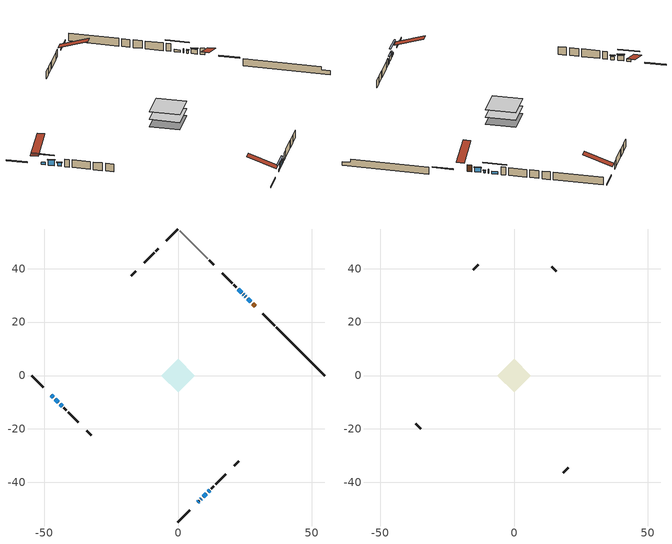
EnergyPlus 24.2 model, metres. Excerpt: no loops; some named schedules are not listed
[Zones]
conditioned space
 floor adiabatic (AdiabaticFloorConstruction): -6.3,0 0,6.3 6.3,0 0,-6.3 z0.95
 floor foundation (Slab1 construction): -6.3,0 0,6.3 6.3,0 0,-6.3 z-1.34
 wall outside (RimJoist1 construction): 0,-54.84 4.41,-50.43 / -54.84,0 -50.43,-4.41 / 0,54.84 -4.41,50.43 / 36.19,18.65 31.78,23.06 z0.95:1.25
 wall outside (AdiabaticWallConstruction 1): 28.85,25.99 27.94,26.9 z0.95:2.98
 wall outside (AdiabaticWallConstruction): 27.28,27.56 26.1,28.74 z0.95:2.4; 7.34,-47.5 7.86,-46.98 / 25.44,29.4 25.21,29.64 z0.95:1.66; -47.5,-7.34 -46.69,-8.15 / 23.79,31.05 22.55,32.29 z0.95:1.69; 24.55,30.29 24.44,30.4 z0.95:2.17; 8.52,-46.32 8.75,-46.09 / 9.41,-45.43 10.59,-44.25 z0.95:2.42; 11.25,-43.59 11.86,-42.98 z0.95:1.87; -46.04,-8.8 -44.81,-10.03 z0.95:2.63; -44.16,-10.68 -43.37,-11.47 z0.95:2.04
 wall outside (Wall1 construction): 12.52,-42.32 13.46,-41.38 / -42.71,-12.13 -41.77,-13.07 / -7.34,47.5 -8.28,46.56 / 21.89,32.95 20.95,33.89 z0.95:3.39
 wall outside (Wall2 construction): 14.11,-40.73 17.85,-36.99 / -41.11,-13.73 -37.38,-17.46 / -8.94,45.9 -12.67,42.17 / 20.29,34.55 16.56,38.28 z0.95:3.39
 wall outside (Wall4 construction): 21.02,-33.82 22.7,-32.15 / -34.21,-20.63 -32.53,-22.31 / -15.84,39 -17.52,37.32 / 13.39,41.45 11.71,43.13 z0.95:3.39
 wall foundation (FoundationWall1 construction): 36.84,18,-1.34 36.84,18,0.95 53.04,1.8,0.95 53.04,1.8,-0.09 54.84,0,-0.09 54.84,0,-1.34
 wall adiabatic (Wall5 construction): 11.06,43.79 0.66,54.18 z0.95:3.39
 window (WindowConstruction): 27.28,27.56 26.1,28.74 z0.95:2.4
 window (WindowConstruction 9): 7.34,-47.5 7.86,-46.98 z0.95:1.66
 window (WindowConstruction 10): -47.5,-7.34 -46.69,-8.15 z0.95:1.69
 window (WindowConstruction 1): 25.44,29.4 25.21,29.63 z0.95:1.66
 window (WindowConstruction 7): 24.55,30.29 24.44,30.4 z0.95:2.17
 window (WindowConstruction 2): 8.52,-46.32 8.75,-46.09 z0.95:2.42
 window (WindowConstruction 3): 9.41,-45.43 10.59,-44.25 z0.95:2.42
 window (WindowConstruction 4): 11.25,-43.59 11.86,-42.98 z0.95:1.86
 window (WindowConstruction 5): -46.04,-8.8 -44.82,-10.03 z0.95:2.63
 window (WindowConstruction 6): -44.16,-10.68 -43.37,-11.47 z0.95:2.04
 window (WindowConstruction 8): 23.79,31.05 22.55,32.29 z0.95:1.69
 door (Door): 28.85,25.99 27.94,26.9 z0.95:2.98
 ceiling adiabatic (AdiabaticFloorConstruction): 0,-6.3 6.3,0 0,6.3 -6.3,0 z0.95
attic - vented
 floor to conditioned space (Floor1 construction Reversed): -6.3,0 0,6.3 6.3,0 0,-6.3 z3.39
 wall outside (Wall3 construction): 18.5,-36.34 20.36,-34.48 / -36.72,-18.12 -34.87,-19.97 / -13.33,41.52 -15.18,39.66 / 15.9,38.94 14.05,40.79 z0.95:3.39
 roof outside (Roof1 construction): 6.68,-48.16,3.39 0.55,-42.02,6.28 -1.07,-43.64,6.28 5.07,-49.78,3.39; -48.16,-6.68,3.39 -42.02,-0.55,6.28 -43.64,1.07,6.28 -49.78,-5.07,3.39; -6.68,48.16,3.39 -0.55,42.02,6.28 1.07,43.64,6.28 -5.07,49.78,3.39; 29.51,25.34,3.39 23.37,19.2,6.28 24.99,17.59,6.28 31.12,23.72,3.39
shading: 25.96,28.89 27.43,27.42 27.72,27.71 26.25,29.18 z2.6; 9.73,-45.11 5.47,-49.37 5.76,-49.66 10.02,-45.4 z4.3; -44.83,-10.01 -49.37,-5.47 -49.66,-5.76 -45.12,-10.3 z4.33; 25.07,29.78 25.58,29.26 25.87,29.55 25.36,30.07 z1.86; 8.89,-45.95 8.38,-46.47 8.67,-46.76 9.18,-46.24 z2.62; 10.74,-44.11 9.27,-45.58 9.56,-45.87 11.03,-44.4 z2.62; 12,-42.84 11.11,-43.73 11.4,-44.02 12.29,-43.13 z2.07; -44.67,-10.17 -46.18,-8.66 -46.47,-8.95 -44.96,-10.46 z2.83; -43.23,-11.62 -44.3,-10.54 -44.59,-10.83 -43.52,-11.91 z2.24; 20.68,34.16 25.65,29.19 25.94,29.48 20.97,34.45 z4.33
[Building]
Building 1: Terrain=Suburbs
[Site:Location]
Quebec Intl AP_QC: Latitude {deg}=46.8; Longitude {deg}=-71.38; Time Zone {hr}=-5; Elevation {m}=74; Keep Site Location Information=Yes
[Site:GroundTemperature:Shallow]
0.0108218, -2.24938, -2.43038, -1.3578, 2.94801, 7.23376, 10.9493, 13.303, 13.5029, 11.5886, 7.96783, 3.81355
[Site:WaterMainsTemperature]
Calculation Method=Schedule; Temperature Schedule=mains temperature schedule
[Material] Roughness=Rough; Thermal Absorptance=0.9
Name | Thickness {m} | Conductivity {W/m-K} | Density {kg/m3} | Specific Heat {J/kg-K} | Solar Absorptance | Visible Absorptance
asphalt or fiberglass shingles | 0.00635 | 0.162714 | 1121.4 | 1465.45 | 0.4 | 0.4
ceiling loosefill ins | 0.169333 | 0.0480833 | 16.02 | 1046.75 | 0.7 | 0.7
ceiling stud and cavity | 0.1397 | 0.0931187 | 65.682 | 1177.47 | 0.7 | 0.7
concrete 4.0 in. | 0.1016 | 1.803125 | 2242.8 | 837.4 | 0.7 | 0.7
concrete 8.0 in. | 0.2032 | 1.803125 | 2242.8 | 837.4 | 0.7 | 0.7
door material | 0.04445 | 0.0451087 | 512.64 | 1214.23 | 0.7 | 0.7
floor covering | 0.0127 | 0.0433444 | 54.468 | 1339.84 | 0.6 | 0.6
floor rigid ins; wall rigid ins 2 | 0.512978 | 0.029427 | 32.04 | 1214.23 | 0.7 | 0.7
floor stud and cavity | 0.1397 | 1.75129 | 37.0049 | 1207.88 | 0.7 | 0.7
furniture material conditioned space 1 | 0.1524 | 0.115458 | 640.8 | 1214.23 | 0.6 | 0.6
gypsum board | 0.0127 | 0.160291 | 801 | 837.4 | 0.6 | 0.6
osb sheathing 0.5 in. | 0.0127 | 0.115458 | 512.64 | 1214.23 | 0.7 | 0.7
osb sheathing 0.75 in. | 0.01905 | 0.115458 | 512.64 | 1214.23 | 0.7 | 0.7
osb sheathing 2.0 in. | 0.0508 | 0.115458 | 512.64 | 1214.23 | 0.7 | 0.7
rim joist rigid ins; wall rigid ins | 0.051816 | 0.029427 | 32.04 | 1214.23 | 0.7 | 0.7
rim joist stud and cavity | 0.0508 | 0.0408305 | 125.044 | 1163.47 | 0.6 | 0.6
wall rigid ins 1 | 0.051816 | 0.029427 | 32.04 | 1214.23 | 0.4 | 0.4
wall stud and cavity | 0.1397 | 0.170622 | 139.0536 | 1170.24 | 0.7 | 0.7
wall stud and cavity 1 | 0.1397 | 0.232668 | 139.0536 | 1170.24 | 0.7 | 0.7
wall stud and cavity 2 | 0.0889 | 6.1454 | 50.32683 | 1063.81 | 0.6 | 0.6
wall stud and cavity 3 | 0.1397 | 0.21934 | 139.0536 | 1170.24 | 0.7 | 0.7
wall stud and cavity 4 | 0.1397 | 0.183001 | 139.0536 | 1170.24 | 0.7 | 0.7
wall stud and cavity 5 | 0.0889 | 0.380278 | 52.3479 | 1209.89 | 0.7 | 0.7
wall stud and cavity 6 | 0.0889 | 0.391764 | 83.0341 | 1211.67 | 0.7 | 0.7
wood siding | 0.0254 | 0.102417 | 544.68 | 1172.36 | 0.4 | 0.4
wood siding 1 | 0.00254 | 0.102417 | 544.68 | 1172.36 | 0.4 | 0.4
wood siding 2; wood siding 3; wood siding 4 | 0.0254 | 0.102417 | 544.68 | 1172.36 | 0.7 | 0.7
[WindowMaterial:SimpleGlazingSystem]
Name | U-Factor {W/m2-K} | Solar Heat Gain Coefficient
WindowMaterial | 2.91168 | 0.63
WindowMaterial 1 | 4.00299 | 0.37
WindowMaterial 10 | 2.381921 | 0.34
WindowMaterial 2 | 3.074637 | 0.41
WindowMaterial 3 | 2.91111 | 0.64
WindowMaterial 4 | 2.969594 | 0.55
WindowMaterial 5 | 2.24792 | 0.38
WindowMaterial 6 | 2.94518 | 0.59
WindowMaterial 7 | 7.58694 | 0.53
WindowMaterial 8 | 2.983789 | 0.55
WindowMaterial 9 | 2.54034 | 0.3
[Construction]
AdiabaticFloorConstruction: floor stud and cavity, floor rigid ins, osb sheathing 0.75 in., floor covering
AdiabaticWallConstruction: wood siding 3, wall rigid ins 2, wall stud and cavity 5, gypsum board
AdiabaticWallConstruction 1: wood siding 4, wall rigid ins 2, wall stud and cavity 5, gypsum board
Door: door material
Floor1 construction Reversed: gypsum board, ceiling stud and cavity, ceiling loosefill ins
FoundationWall1 construction: concrete 8.0 in.
furniture construction conditioned space 1: furniture material conditioned space 1
PartitionWallConstruction: gypsum board, wall stud and cavity 6, gypsum board
RimJoist1 construction: wood siding 2, rim joist rigid ins, osb sheathing 2.0 in., rim joist stud and cavity
Roof1 construction: asphalt or fiberglass shingles
Slab1 construction: concrete 4.0 in.
Wall1 construction: wood siding, wall rigid ins, osb sheathing 0.5 in., wall stud and cavity, gypsum board
Wall2 construction: wood siding, wall rigid ins, osb sheathing 0.5 in., wall stud and cavity 1, gypsum board
Wall3 construction: wood siding 1, wall stud and cavity 2
Wall4 construction: wood siding, wall rigid ins, osb sheathing 0.5 in., wall stud and cavity 3, gypsum board
Wall5 construction: wall rigid ins 1, osb sheathing 0.5 in., wall stud and cavity 4, gypsum board
WindowConstruction: WindowMaterial
WindowConstruction 1: WindowMaterial 1
WindowConstruction 10: WindowMaterial 10
WindowConstruction 2: WindowMaterial 2
WindowConstruction 3: WindowMaterial 3
WindowConstruction 4: WindowMaterial 4
WindowConstruction 5: WindowMaterial 5
WindowConstruction 6: WindowMaterial 6
WindowConstruction 7: WindowMaterial 7
WindowConstruction 8: WindowMaterial 8
WindowConstruction 9: WindowMaterial 9
[Zone] Multiplier=1; Part of Total Floor Area=Yes
Name | Volume {m3}
attic - vented | 37.2326
conditioned space | 398.9
[Space]
Name | Zone | Volume {m3}
attic - vented 1 | attic - vented | 37.2326
conditioned space 1 | conditioned space | 398.9
[ZoneInfiltration:EffectiveLeakageArea]
infil attic - vented 1: Zone or Space=attic - vented 1; Schedule=Always On Discrete; Effective Air Leakage Area {cm2}=2928.74; Stack Coefficient=0.000370635; Wind Coefficient=1.30075e-05
[ZoneMixing]
whole house fan mix: Zone or Space=attic - vented; Schedule=Always On Continuous; Design Flow Rate Calculation Method=Flow/Zone; Design Flow Rate {m3/s}=0; Source Zone or Space=conditioned space
[SurfaceProperty:ExposedFoundationPerimeter]
Slab1: Exposed Perimeter Calculation Method=TotalExposedPerimeter; Total Exposed Perimeter {m}=25.451
[InternalMass] Zone or ZoneList=conditioned space; Space or SpaceList=conditioned space 1
Name | Construction | Surface Area {m2}
furniture mass conditioned space 1 | furniture construction conditioned space 1 | 63.4481
partition wall mass | PartitionWallConstruction | 158.62
[Lights]
interior lighting: Zone or ZoneList or Space or SpaceList=conditioned space 1; Schedule=interior lighting schedule; Design Level Calculation Method=LightingLevel; Lighting Level {W}=343.2; Return Air Fraction=0; Fraction Radiant=0.6; Fraction Visible=0.2; Fraction Replaceable=1
[People]
occupants: Zone or ZoneList or Space or SpaceList=conditioned space 1; Number of People Schedule=occupants schedule; Number of People Calculation Method=People; Number of People=3; Fraction Radiant=0.314171; Sensible Heat Fraction=0.56303; Activity Level Schedule=occupants activity schedule; Carbon Dioxide Generation Rate {m3/s-W}=0; Enable ASHRAE 55 Comfort Warnings=No; Mean Radiant Temperature Calculation Type=EnclosureAveraged
[ElectricEquipment] Zone or ZoneList or Space or SpaceList=conditioned space 1; Design Level Calculation Method=EquipmentLevel
Name | Schedule | Design Level {W} | Fraction Latent | Fraction Radiant | Fraction Lost
clothes dryer | clothes dryer schedule | 140.772 | 0.015 | 0.081 | 0.85
clothes washer | clothes washer schedule | 32.1985 | 0.03 | 0.162 | 0.7
cooking range | cooking range schedule | 208.969 | 0.08 | 0.432 | 0.2
dishwasher | dishwasher schedule | 66.8632 | 0.3 | 0.18 | 0.4
fridge | fridge schedule | 72.9452 | 0 | 0.6 | 0
mech vent bath fan 0 | mech vent bath fan 0 schedule | 50.2 | 0 | 0 | 1
mech vent house fan | mech vent house fan schedule | 0 | 0 | 0 | 1
mech vent house fan cfis | mech vent house fan cfis schedule | 0 | 0 | 0 | 0
mech vent range fan 0 | mech vent range fan 0 schedule | 57 | 0 | 0 | 1
misc plug loads | misc plug loads schedule | 494.7 | 0.045 | 0.513 | 0.1
whole house fan | Always On Discrete | 0 | 0 | 0 | 1
[OtherEquipment] Zone or ZoneList or Space or SpaceList=conditioned space 1; Design Level Calculation Method=EquipmentLevel
Name | Fuel Type | Schedule | Design Level {W} | Fraction Latent | Fraction Radiant | Fraction Lost
clothes dryer 1 | Electricity | clothes dryer schedule | 0 | 0.015 | 0.081 | 0.85
cooking range 1 | Electricity | cooking range schedule | 0 | 0.08 | 0.432 | 0.2
general water use latent | None | general water use schedule | 59.3978 | 1 | 0 | 0
general water use sensible | None | general water use schedule | -58.539 | 0 | 0.6 | 0
mech vent house fan latent load | None | Always On Discrete | 0 | 1 | 0 | 0
mech vent house fan sensible load | None | Always On Discrete | 0 | 0 | 0 | 0
water heater energy adjustment1 | Electricity | Always On Discrete | 0.01 | 0 | 0 | 1
[ZoneInfiltration:DesignFlowRate] Zone or ZoneList or Space or SpaceList=conditioned space 1; Schedule=Always On Discrete; Design Flow Rate Calculation Method=Flow/Zone; Design Flow Rate {m3/s}=0
infil flow; natural vent flow; whole house fan flow
[ZoneControl:Thermostat]
conditioned space Thermostat: Zone or ZoneList=conditioned space; Control Type Schedule=conditioned space Thermostat Schedule; Control 1=conditioned space temperature setpoint; Temperature Difference Between Cutout And Setpoint {deltaC}=0
[ThermostatSetpoint:DualSetpoint]
conditioned space temperature setpoint: Heating Setpoint Temperature Schedule=heating setpoint; Cooling Setpoint Temperature Schedule=cooling setpoint
[Zone equipment]
conditioned space: electric baseboard
[Foundation:Kiva]
Foundation Kiva 1: Initial Indoor Air Temperature {C}=18; Wall Height Above Grade {m}=0.950001; Wall Depth Below Slab {m}=0.2032
[Foundation:Kiva:Settings]
Soil Conductivity {W/m-K}=0.849921; Soil Density {kg/m3}=1842.3; Soil Specific Heat {J/kg-K}=418.7; Ground Solar Absorptivity=0.9; Ground Thermal Absorptivity=0.9; Ground Surface Roughness {m}=0.03; Far-Field Width {m}=40; Deep-Ground Boundary Condition=ZeroFlux; Deep-Ground Depth {m}=40; Minimum Cell Dimension {m}=0.2; Maximum Cell Growth Coefficient=3; Simulation Timestep=Timestep
[Exterior:Lights]
exterior lighting: Schedule=exterior lighting schedule; Design Level {W}=75.6
[EnergyManagementSystem:Sensor] Output:Variable or Output:Meter Index Key=conditioned space
Name | Output:Variable or Output:Meter
conditioned_space_clg_unmet_s | Zone Cooling Setpoint Not Met Time
conditioned_space_htg_unmet_s | Zone Heating Setpoint Not Met Time
fridge_tin_s; tin_s; tin_s_1 | Zone Mean Air Temperature
tout_s | Zone Outdoor Air Drybulb Temperature
win_s | Zone Air Humidity Ratio
[Schedule:Constant]
Name | Hourly Value
Always On Continuous; mech vent house fan schedule; mech vent house fan cfis schedule; Always On Discrete | 1
occupants activity schedule | 117.228
fridge schedule | 0
[Schedule:Week:Daily]
interior lighting schedule Week Rule - Jan1-Jan27: interior lighting schedule day, interior lighting schedule day, interior lighting schedule day, interior lighting schedule day, interior lighting schedule day, interior lighting schedule day, interior lighting schedule day, interior lighting schedule default day, interior lighting schedule default day, interior lighting schedule default day, interior lighting schedule default day, interior lighting schedule default day
interior lighting schedule Week Rule - Jan28-Feb3: interior lighting schedule day, interior lighting schedule day, interior lighting schedule day, interior lighting schedule day, interior lighting schedule day 1, interior lighting schedule day 1, interior lighting schedule day 1, interior lighting schedule default day, interior lighting schedule default day, interior lighting schedule default day, interior lighting schedule default day, interior lighting schedule default day
interior lighting schedule Week Rule - Feb4-Feb24: interior lighting schedule day 1, interior lighting schedule day 1, interior lighting schedule day 1, interior lighting schedule day 1, interior lighting schedule day 1, interior lighting schedule day 1, interior lighting schedule day 1, interior lighting schedule default day, interior lighting schedule default day, interior lighting schedule default day, interior lighting schedule default day, interior lighting schedule default day
interior lighting schedule Week Rule - Feb25-Mar3: interior lighting schedule day 1, interior lighting schedule day 1, interior lighting schedule day 1, interior lighting schedule day 1, interior lighting schedule day 2, interior lighting schedule day 2, interior lighting schedule day 2, interior lighting schedule default day, interior lighting schedule default day, interior lighting schedule default day, interior lighting schedule default day, interior lighting schedule default day
interior lighting schedule Week Rule - Mar4-Mar31: interior lighting schedule day 2, interior lighting schedule day 2, interior lighting schedule day 2, interior lighting schedule day 2, interior lighting schedule day 2, interior lighting schedule day 2, interior lighting schedule day 2, interior lighting schedule default day, interior lighting schedule default day, interior lighting schedule default day, interior lighting schedule default day, interior lighting schedule default day
interior lighting schedule Week Rule - Apr1-Apr28: interior lighting schedule day 3, interior lighting schedule day 3, interior lighting schedule day 3, interior lighting schedule day 3, interior lighting schedule day 3, interior lighting schedule day 3, interior lighting schedule day 3, interior lighting schedule default day, interior lighting schedule default day, interior lighting schedule default day, interior lighting schedule default day, interior lighting schedule default day
interior lighting schedule Week Rule - Apr29-May5: interior lighting schedule day 3, interior lighting schedule day 3, interior lighting schedule day 4, interior lighting schedule day 4, interior lighting schedule day 4, interior lighting schedule day 4, interior lighting schedule day 4, interior lighting schedule default day, interior lighting schedule default day, interior lighting schedule default day, interior lighting schedule default day, interior lighting schedule default day
interior lighting schedule Week Rule - May6-May26: interior lighting schedule day 4, interior lighting schedule day 4, interior lighting schedule day 4, interior lighting schedule day 4, interior lighting schedule day 4, interior lighting schedule day 4, interior lighting schedule day 4, interior lighting schedule default day, interior lighting schedule default day, interior lighting schedule default day, interior lighting schedule default day, interior lighting schedule default day
interior lighting schedule Week Rule - May27-Jun2: interior lighting schedule day 4, interior lighting schedule day 4, interior lighting schedule day 4, interior lighting schedule day 4, interior lighting schedule day 4, interior lighting schedule day 5, interior lighting schedule day 5, interior lighting schedule default day, interior lighting schedule default day, interior lighting schedule default day, interior lighting schedule default day, interior lighting schedule default day
interior lighting schedule Week Rule - Jun3-Jun30: interior lighting schedule day 5, interior lighting schedule day 5, interior lighting schedule day 5, interior lighting schedule day 5, interior lighting schedule day 5, interior lighting schedule day 5, interior lighting schedule day 5, interior lighting schedule default day, interior lighting schedule default day, interior lighting schedule default day, interior lighting schedule default day, interior lighting schedule default day
interior lighting schedule Week Rule - Jul1-Jul28: interior lighting schedule day 6, interior lighting schedule day 6, interior lighting schedule day 6, interior lighting schedule day 6, interior lighting schedule day 6, interior lighting schedule day 6, interior lighting schedule day 6, interior lighting schedule default day, interior lighting schedule default day, interior lighting schedule default day, interior lighting schedule default day, interior lighting schedule default day
interior lighting schedule Week Rule - Jul29-Aug4: interior lighting schedule day 6, interior lighting schedule day 6, interior lighting schedule day 6, interior lighting schedule day 7, interior lighting schedule day 7, interior lighting schedule day 7, interior lighting schedule day 7, interior lighting schedule default day, interior lighting schedule default day, interior lighting schedule default day, interior lighting schedule default day, interior lighting schedule default day
interior lighting schedule Week Rule - Aug5-Aug25: interior lighting schedule day 7, interior lighting schedule day 7, interior lighting schedule day 7, interior lighting schedule day 7, interior lighting schedule day 7, interior lighting schedule day 7, interior lighting schedule day 7, interior lighting schedule default day, interior lighting schedule default day, interior lighting schedule default day, interior lighting schedule default day, interior lighting schedule default day
interior lighting schedule Week Rule - Aug26-Sep1: interior lighting schedule day 7, interior lighting schedule day 7, interior lighting schedule day 7, interior lighting schedule day 7, interior lighting schedule day 7, interior lighting schedule day 7, interior lighting schedule day 8, interior lighting schedule default day, interior lighting schedule default day, interior lighting schedule default day, interior lighting schedule default day, interior lighting schedule default day
interior lighting schedule Week Rule - Sep2-Sep29: interior lighting schedule day 8, interior lighting schedule day 8, interior lighting schedule day 8, interior lighting schedule day 8, interior lighting schedule day 8, interior lighting schedule day 8, interior lighting schedule day 8, interior lighting schedule default day, interior lighting schedule default day, interior lighting schedule default day, interior lighting schedule default day, interior lighting schedule default day
interior lighting schedule Week Rule - Sep30-Oct6: interior lighting schedule day 8, interior lighting schedule day 9, interior lighting schedule day 9, interior lighting schedule day 9, interior lighting schedule day 9, interior lighting schedule day 9, interior lighting schedule day 9, interior lighting schedule default day, interior lighting schedule default day, interior lighting schedule default day, interior lighting schedule default day, interior lighting schedule default day
interior lighting schedule Week Rule - Oct7-Oct27: interior lighting schedule day 9, interior lighting schedule day 9, interior lighting schedule day 9, interior lighting schedule day 9, interior lighting schedule day 9, interior lighting schedule day 9, interior lighting schedule day 9, interior lighting schedule default day, interior lighting schedule default day, interior lighting schedule default day, interior lighting schedule default day, interior lighting schedule default day
interior lighting schedule Week Rule - Oct28-Nov3: interior lighting schedule day 9, interior lighting schedule day 9, interior lighting schedule day 9, interior lighting schedule day 9, interior lighting schedule day 10, interior lighting schedule day 10, interior lighting schedule day 10, interior lighting schedule default day, interior lighting schedule default day, interior lighting schedule default day, interior lighting schedule default day, interior lighting schedule default day
interior lighting schedule Week Rule - Nov4-Nov24: interior lighting schedule day 10, interior lighting schedule day 10, interior lighting schedule day 10, interior lighting schedule day 10, interior lighting schedule day 10, interior lighting schedule day 10, interior lighting schedule day 10, interior lighting schedule default day, interior lighting schedule default day, interior lighting schedule default day, interior lighting schedule default day, interior lighting schedule default day
interior lighting schedule Week Rule - Nov25-Dec1: interior lighting schedule day 10, interior lighting schedule day 10, interior lighting schedule day 10, interior lighting schedule day 10, interior lighting schedule day 10, interior lighting schedule day 10, interior lighting schedule day 11, interior lighting schedule default day, interior lighting schedule default day, interior lighting schedule default day, interior lighting schedule default day, interior lighting schedule default day
interior lighting schedule Week Rule - Dec2-Dec31: interior lighting schedule day 11, interior lighting schedule day 11, interior lighting schedule day 11, interior lighting schedule day 11, interior lighting schedule day 11, interior lighting schedule day 11, interior lighting schedule day 11, interior lighting schedule default day, interior lighting schedule default day, interior lighting schedule default day, interior lighting schedule default day, interior lighting schedule default day
occupants schedule Week Rule - Jan1-Dec31: occupants schedule day, occupants schedule day, occupants schedule day, occupants schedule day, occupants schedule day, occupants schedule day, occupants schedule day, occupants schedule default day, occupants schedule default day, occupants schedule default day, occupants schedule default day, occupants schedule default day
clothes dryer schedule Week Rule - Jan1-Dec31: clothes dryer schedule day, clothes dryer schedule day, clothes dryer schedule day, clothes dryer schedule day, clothes dryer schedule day, clothes dryer schedule day, clothes dryer schedule day, clothes dryer schedule default day, clothes dryer schedule default day, clothes dryer schedule default day, clothes dryer schedule default day, clothes dryer schedule default day
clothes washer schedule Week Rule - Jan1-Dec31: clothes washer schedule day, clothes washer schedule day, clothes washer schedule day, clothes washer schedule day, clothes washer schedule day, clothes washer schedule day, clothes washer schedule day, clothes washer schedule default day, clothes washer schedule default day, clothes washer schedule default day, clothes washer schedule default day, clothes washer schedule default day
cooking range schedule Week Rule - Jan1-Dec31: cooking range schedule day, cooking range schedule day, cooking range schedule day, cooking range schedule day, cooking range schedule day, cooking range schedule day, cooking range schedule day, cooking range schedule default day, cooking range schedule default day, cooking range schedule default day, cooking range schedule default day, cooking range schedule default day
dishwasher schedule Week Rule - Jan1-Dec31: dishwasher schedule day, dishwasher schedule day, dishwasher schedule day, dishwasher schedule day, dishwasher schedule day, dishwasher schedule day, dishwasher schedule day, dishwasher schedule default day, dishwasher schedule default day, dishwasher schedule default day, dishwasher schedule default day, dishwasher schedule default day
mech vent bath fan 0 schedule Week Rule - Jan1-Dec31: mech vent bath fan 0 schedule day, mech vent bath fan 0 schedule day, mech vent bath fan 0 schedule day, mech vent bath fan 0 schedule day, mech vent bath fan 0 schedule day, mech vent bath fan 0 schedule day, mech vent bath fan 0 schedule day, mech vent bath fan 0 schedule default day, mech vent bath fan 0 schedule default day, mech vent bath fan 0 schedule default day, mech vent bath fan 0 schedule default day, mech vent bath fan 0 schedule default day
mech vent range fan 0 schedule Week Rule - Jan1-Dec31: mech vent range fan 0 schedule day, mech vent range fan 0 schedule day, mech vent range fan 0 schedule day, mech vent range fan 0 schedule day, mech vent range fan 0 schedule day, mech vent range fan 0 schedule day, mech vent range fan 0 schedule day, mech vent range fan 0 schedule default day, mech vent range fan 0 schedule default day, mech vent range fan 0 schedule default day, mech vent range fan 0 schedule default day, mech vent range fan 0 schedule default day
misc plug loads schedule Week Rule - Jan1-Dec31: misc plug loads schedule day, misc plug loads schedule day, misc plug loads schedule day, misc plug loads schedule day, misc plug loads schedule day, misc plug loads schedule day, misc plug loads schedule day, misc plug loads schedule default day, misc plug loads schedule default day, misc plug loads schedule default day, misc plug loads schedule default day, misc plug loads schedule default day
general water use schedule Week Rule - Jan1-Dec31: general water use schedule day, general water use schedule day, general water use schedule day, general water use schedule day, general water use schedule day, general water use schedule day, general water use schedule day, general water use schedule default day, general water use schedule default day, general water use schedule default day, general water use schedule default day, general water use schedule default day
exterior lighting schedule Week Rule - Jan1-Jan27: exterior lighting schedule day, exterior lighting schedule day, exterior lighting schedule day, exterior lighting schedule day, exterior lighting schedule day, exterior lighting schedule day, exterior lighting schedule day, exterior lighting schedule default day, exterior lighting schedule default day, exterior lighting schedule default day, exterior lighting schedule default day, exterior lighting schedule default day
exterior lighting schedule Week Rule - Jan28-Feb3: exterior lighting schedule day, exterior lighting schedule day, exterior lighting schedule day, exterior lighting schedule day, exterior lighting schedule day 1, exterior lighting schedule day 1, exterior lighting schedule day 1, exterior lighting schedule default day, exterior lighting schedule default day, exterior lighting schedule default day, exterior lighting schedule default day, exterior lighting schedule default day
exterior lighting schedule Week Rule - Feb4-Feb24: exterior lighting schedule day 1, exterior lighting schedule day 1, exterior lighting schedule day 1, exterior lighting schedule day 1, exterior lighting schedule day 1, exterior lighting schedule day 1, exterior lighting schedule day 1, exterior lighting schedule default day, exterior lighting schedule default day, exterior lighting schedule default day, exterior lighting schedule default day, exterior lighting schedule default day
exterior lighting schedule Week Rule - Feb25-Mar3: exterior lighting schedule day 1, exterior lighting schedule day 1, exterior lighting schedule day 1, exterior lighting schedule day 1, exterior lighting schedule day 2, exterior lighting schedule day 2, exterior lighting schedule day 2, exterior lighting schedule default day, exterior lighting schedule default day, exterior lighting schedule default day, exterior lighting schedule default day, exterior lighting schedule default day
exterior lighting schedule Week Rule - Mar4-Mar31: exterior lighting schedule day 2, exterior lighting schedule day 2, exterior lighting schedule day 2, exterior lighting schedule day 2, exterior lighting schedule day 2, exterior lighting schedule day 2, exterior lighting schedule day 2, exterior lighting schedule default day, exterior lighting schedule default day, exterior lighting schedule default day, exterior lighting schedule default day, exterior lighting schedule default day
exterior lighting schedule Week Rule - Apr1-Apr28: exterior lighting schedule day 3, exterior lighting schedule day 3, exterior lighting schedule day 3, exterior lighting schedule day 3, exterior lighting schedule day 3, exterior lighting schedule day 3, exterior lighting schedule day 3, exterior lighting schedule default day, exterior lighting schedule default day, exterior lighting schedule default day, exterior lighting schedule default day, exterior lighting schedule default day
exterior lighting schedule Week Rule - Apr29-May5: exterior lighting schedule day 3, exterior lighting schedule day 3, exterior lighting schedule day 4, exterior lighting schedule day 4, exterior lighting schedule day 4, exterior lighting schedule day 4, exterior lighting schedule day 4, exterior lighting schedule default day, exterior lighting schedule default day, exterior lighting schedule default day, exterior lighting schedule default day, exterior lighting schedule default day
exterior lighting schedule Week Rule - May6-May26: exterior lighting schedule day 4, exterior lighting schedule day 4, exterior lighting schedule day 4, exterior lighting schedule day 4, exterior lighting schedule day 4, exterior lighting schedule day 4, exterior lighting schedule day 4, exterior lighting schedule default day, exterior lighting schedule default day, exterior lighting schedule default day, exterior lighting schedule default day, exterior lighting schedule default day
exterior lighting schedule Week Rule - May27-Jun2: exterior lighting schedule day 4, exterior lighting schedule day 4, exterior lighting schedule day 4, exterior lighting schedule day 4, exterior lighting schedule day 4, exterior lighting schedule day 5, exterior lighting schedule day 5, exterior lighting schedule default day, exterior lighting schedule default day, exterior lighting schedule default day, exterior lighting schedule default day, exterior lighting schedule default day
exterior lighting schedule Week Rule - Jun3-Jun30: exterior lighting schedule day 5, exterior lighting schedule day 5, exterior lighting schedule day 5, exterior lighting schedule day 5, exterior lighting schedule day 5, exterior lighting schedule day 5, exterior lighting schedule day 5, exterior lighting schedule default day, exterior lighting schedule default day, exterior lighting schedule default day, exterior lighting schedule default day, exterior lighting schedule default day
exterior lighting schedule Week Rule - Jul1-Jul28: exterior lighting schedule day 6, exterior lighting schedule day 6, exterior lighting schedule day 6, exterior lighting schedule day 6, exterior lighting schedule day 6, exterior lighting schedule day 6, exterior lighting schedule day 6, exterior lighting schedule default day, exterior lighting schedule default day, exterior lighting schedule default day, exterior lighting schedule default day, exterior lighting schedule default day
exterior lighting schedule Week Rule - Jul29-Aug4: exterior lighting schedule day 6, exterior lighting schedule day 6, exterior lighting schedule day 6, exterior lighting schedule day 7, exterior lighting schedule day 7, exterior lighting schedule day 7, exterior lighting schedule day 7, exterior lighting schedule default day, exterior lighting schedule default day, exterior lighting schedule default day, exterior lighting schedule default day, exterior lighting schedule default day
exterior lighting schedule Week Rule - Aug5-Aug25: exterior lighting schedule day 7, exterior lighting schedule day 7, exterior lighting schedule day 7, exterior lighting schedule day 7, exterior lighting schedule day 7, exterior lighting schedule day 7, exterior lighting schedule day 7, exterior lighting schedule default day, exterior lighting schedule default day, exterior lighting schedule default day, exterior lighting schedule default day, exterior lighting schedule default day
exterior lighting schedule Week Rule - Aug26-Sep1: exterior lighting schedule day 7, exterior lighting schedule day 7, exterior lighting schedule day 7, exterior lighting schedule day 7, exterior lighting schedule day 7, exterior lighting schedule day 7, exterior lighting schedule day 8, exterior lighting schedule default day, exterior lighting schedule default day, exterior lighting schedule default day, exterior lighting schedule default day, exterior lighting schedule default day
exterior lighting schedule Week Rule - Sep2-Sep29: exterior lighting schedule day 8, exterior lighting schedule day 8, exterior lighting schedule day 8, exterior lighting schedule day 8, exterior lighting schedule day 8, exterior lighting schedule day 8, exterior lighting schedule day 8, exterior lighting schedule default day, exterior lighting schedule default day, exterior lighting schedule default day, exterior lighting schedule default day, exterior lighting schedule default day
exterior lighting schedule Week Rule - Sep30-Oct6: exterior lighting schedule day 8, exterior lighting schedule day 9, exterior lighting schedule day 9, exterior lighting schedule day 9, exterior lighting schedule day 9, exterior lighting schedule day 9, exterior lighting schedule day 9, exterior lighting schedule default day, exterior lighting schedule default day, exterior lighting schedule default day, exterior lighting schedule default day, exterior lighting schedule default day
[Schedule:Year]
interior lighting schedule: interior lighting schedule Week Rule - Jan1-Jan27, 1, 1, 1, 27, interior lighting schedule Week Rule - Jan28-Feb3, 1, 28, 2, 3, interior lighting schedule Week Rule - Feb4-Feb24, 2, 4, 2, 24, interior lighting schedule Week Rule - Feb25-Mar3, 2, 25, 3, 3, interior lighting schedule Week Rule - Mar4-Mar31, 3, 4, 3, 31, interior lighting schedule Week Rule - Apr1-Apr28, 4, 1, 4, 28, interior lighting schedule Week Rule - Apr29-May5, 4, 29, 5, 5, interior lighting schedule Week Rule - May6-May26, 5, 6, 5, 26, interior lighting schedule Week Rule - May27-Jun2, 5, 27, 6, 2, interior lighting schedule Week Rule - Jun3-Jun30, 6, 3, 6, 30, interior lighting schedule Week Rule - Jul1-Jul28, 7, 1, 7, 28, interior lighting schedule Week Rule - Jul29-Aug4, 7, 29, 8, 4, interior lighting schedule Week Rule - Aug5-Aug25, 8, 5, 8, 25, interior lighting schedule Week Rule - Aug26-Sep1, 8, 26, 9, 1, interior lighting schedule Week Rule - Sep2-Sep29, 9, 2, 9, 29, interior lighting schedule Week Rule - Sep30-Oct6, 9, 30, 10, 6, interior lighting schedule Week Rule - Oct7-Oct27, 10, 7, 10, 27, interior lighting schedule Week Rule - Oct28-Nov3, 10, 28, 11, 3, interior lighting schedule Week Rule - Nov4-Nov24, 11, 4, 11, 24, interior lighting schedule Week Rule - Nov25-Dec1, 11, 25, 12, 1, interior lighting schedule Week Rule - Dec2-Dec31, 12, 2, 12, 31
occupants schedule: occupants schedule Week Rule - Jan1-Dec31, 1, 1, 12, 31
clothes dryer schedule: clothes dryer schedule Week Rule - Jan1-Dec31, 1, 1, 12, 31
clothes washer schedule: clothes washer schedule Week Rule - Jan1-Dec31, 1, 1, 12, 31
cooking range schedule: cooking range schedule Week Rule - Jan1-Dec31, 1, 1, 12, 31
dishwasher schedule: dishwasher schedule Week Rule - Jan1-Dec31, 1, 1, 12, 31
mech vent bath fan 0 schedule: mech vent bath fan 0 schedule Week Rule - Jan1-Dec31, 1, 1, 12, 31
mech vent range fan 0 schedule: mech vent range fan 0 schedule Week Rule - Jan1-Dec31, 1, 1, 12, 31
misc plug loads schedule: misc plug loads schedule Week Rule - Jan1-Dec31, 1, 1, 12, 31
general water use schedule: general water use schedule Week Rule - Jan1-Dec31, 1, 1, 12, 31
exterior lighting schedule: exterior lighting schedule Week Rule - Jan1-Jan27, 1, 1, 1, 27, exterior lighting schedule Week Rule - Jan28-Feb3, 1, 28, 2, 3, exterior lighting schedule Week Rule - Feb4-Feb24, 2, 4, 2, 24, exterior lighting schedule Week Rule - Feb25-Mar3, 2, 25, 3, 3, exterior lighting schedule Week Rule - Mar4-Mar31, 3, 4, 3, 31, exterior lighting schedule Week Rule - Apr1-Apr28, 4, 1, 4, 28, exterior lighting schedule Week Rule - Apr29-May5, 4, 29, 5, 5, exterior lighting schedule Week Rule - May6-May26, 5, 6, 5, 26, exterior lighting schedule Week Rule - May27-Jun2, 5, 27, 6, 2, exterior lighting schedule Week Rule - Jun3-Jun30, 6, 3, 6, 30, exterior lighting schedule Week Rule - Jul1-Jul28, 7, 1, 7, 28, exterior lighting schedule Week Rule - Jul29-Aug4, 7, 29, 8, 4, exterior lighting schedule Week Rule - Aug5-Aug25, 8, 5, 8, 25, exterior lighting schedule Week Rule - Aug26-Sep1, 8, 26, 9, 1, exterior lighting schedule Week Rule - Sep2-Sep29, 9, 2, 9, 29, exterior lighting schedule Week Rule - Sep30-Oct6, 9, 30, 10, 6, exterior lighting schedule Week Rule - Oct7-Oct27, 10, 7, 10, 27, exterior lighting schedule Week Rule - Oct28-Nov3, 10, 28, 11, 3, exterior lighting schedule Week Rule - Nov4-Nov24, 11, 4, 11, 24, exterior lighting schedule Week Rule - Nov25-Dec1, 11, 25, 12, 1, exterior lighting schedule Week Rule - Dec2-Dec31, 12, 2, 12, 31
[Schedule:Compact]
conditioned space Thermostat Schedule: Through: 12/31, For: AllDays, Until: 24:00, 4
mains temperature schedule: Through: 01/01, For: AllDays, Until: 24:00, 5.175, Through: 01/02, For: AllDays, Until: 24:00, 5.10167, Through: 01/03, For: AllDays, Until: 24:00, 5.02889, Through: 01/04, For: AllDays, Until: 24:00, 4.95778, Through: 01/05, For: AllDays, Until: 24:00, 4.88778, Through: 01/06, For: AllDays, Until: 24:00, 4.81833, Through: 01/07, For: AllDays, Until: 24:00, 4.75056, Through: 01/08, For: AllDays, Until: 24:00, 4.68389, Through: 01/09, For: AllDays, Until: 24:00, 4.61833, Through: 01/10, For: AllDays, Until: 24:00, 4.55389, Through: 01/11, For: AllDays, Until: 24:00, 4.49056, Through: 01/12, For: AllDays, Until: 24:00, 4.42889, Through: 01/13, For: AllDays, Until: 24:00, 4.36778, Through: 01/14, For: AllDays, Until: 24:00, 4.30889, Through: 01/15, For: AllDays, Until: 24:00, 4.25056, Through: 01/16, For: AllDays, Until: 24:00, 4.19389, Through: 01/17, For: AllDays, Until: 24:00, 4.13833, Through: 01/18, For: AllDays, Until: 24:00, 4.08444, Through: 01/19, For: AllDays, Until: 24:00, 4.03167, Through: 01/20, For: AllDays, Until: 24:00, 3.98056, Through: 01/21, For: AllDays, Until: 24:00, 3.93056, Through: 01/22, For: AllDays, Until: 24:00, 3.88222, Through: 01/23, For: AllDays, Until: 24:00, 3.835, Through: 01/24, For: AllDays, Until: 24:00, 3.78944, Through: 01/25, For: AllDays, Until: 24:00, 3.74556, Through: 01/26, For: AllDays, Until: 24:00, 3.70278, Through: 01/27, For: AllDays, Until: 24:00, 3.66167, Through: 01/28, For: AllDays, Until: 24:00, 3.62167, Through: 01/29, For: AllDays, Until: 24:00, 3.58389, Through: 01/30, For: AllDays, Until: 24:00, 3.54722, Through: 01/31, For: AllDays, Until: 24:00, 3.51167, Through: 02/01, For: AllDays, Until: 24:00, 3.47833, Through: 02/02, For: AllDays, Until: 24:00, 3.44611, Through: 02/03, For: AllDays, Until: 24:00, 3.41556, Through: 02/04, For: AllDays, Until: 24:00, 3.38667, Through: 02/05, For: AllDays, Until: 24:00, 3.35944, Through: 02/06, For: AllDays, Until: 24:00, 3.33389, Through: 02/07, For: AllDays, Until: 24:00, 3.30944, Through: 02/08, For: AllDays, Until: 24:00, 3.28667, Through: 02/09, For: AllDays, Until: 24:00, 3.26611, Through: 02/10, For: AllDays, Until: 24:00, 3.24667, Through: 02/11, For: AllDays, Until: 24:00, 3.22889, Through: 02/12, For: AllDays, Until: 24:00, 3.21278, Through: 02/13, For: AllDays, Until: 24:00, 3.19833, Through: 02/14, For: AllDays, Until: 24:00, 3.18556, Through: 02/15, For: AllDays, Until: 24:00, 3.17389, Through: 02/16, For: AllDays, Until: 24:00, 3.16444, Through: 02/17, For: AllDays, Until: 24:00, 3.15667, Through: 02/18, For: AllDays, Until: 24:00, 3.15056, Through: 02/19, For: AllDays, Until: 24:00, 3.14556, Through: 02/20, For: AllDays, Until: 24:00, 3.14278, Through: 02/21, For: AllDays, Until: 24:00, 3.14111, Through: 02/22, For: AllDays, Until: 24:00, 3.14167, Through: 02/23, For: AllDays, Until: 24:00, 3.14333, Through: 02/24, For: AllDays, Until: 24:00, 3.14722, Through: 02/25, For: AllDays, Until: 24:00, 3.15222, Through: 02/26, For: AllDays, Until: 24:00, 3.15944, Through: 02/27, For: AllDays, Until: 24:00, 3.16778, Through: 02/28, For: AllDays, Until: 24:00, 3.17778, Through: 03/01, For: AllDays, Until: 24:00, 3.18944, Through: 03/02, For: AllDays, Until: 24:00, 3.20333, Through: 03/03, For: AllDays, Until: 24:00, 3.21833, Through: 03/04, For: AllDays, Until: 24:00, 3.235, Through: 03/05, For: AllDays, Until: 24:00, 3.25333, Through: 03/06, For: AllDays, Until: 24:00, 3.27333, Through: 03/07, For: AllDays, Until: 24:00, 3.29444, Through: 03/08, For: AllDays, Until: 24:00, 3.31778, Through: 03/09, For: AllDays, Until: 24:00, 3.34222, Through: 03/10, For: AllDays, Until: 24:00, 3.36889, Through: 03/11, For: AllDays, Until: 24:00, 3.39667, Through: 03/12, For: AllDays, Until: 24:00, 3.42611, Through: 03/13, For: AllDays, Until: 24:00, 3.45722, Through: 03/14, For: AllDays, Until: 24:00, 3.49, Through: 03/15, For: AllDays, Until: 24:00, 3.52389, Through: 03/16, For: AllDays, Until: 24:00, 3.55944, Through: 03/17, For: AllDays, Until: 24:00, 3.59667, Through: 03/18, For: AllDays, Until: 24:00, 3.63556, Through: 03/19, For: AllDays, Until: 24:00, 3.67556, Through: 03/20, For: AllDays, Until: 24:00, 3.71722, Through: 03/21, For: AllDays, Until: 24:00, 3.76056, Through: 03/22, For: AllDays, Until: 24:00, 3.80556, Through: 03/23, For: AllDays, Until: 24:00, 3.85111, Through: 03/24, For: AllDays, Until: 24:00, 3.89889, Through: 03/25, For: AllDays, Until: 24:00, 3.94778, Through: 03/26, For: AllDays, Until: 24:00, 3.99833, Through: 03/27, For: AllDays, Until: 24:00, 4.05, Through: 03/28, For: AllDays, Until: 24:00, 4.10333, Through: 03/29, For: AllDays, Until: 24:00, 4.15778, Through: 03/30, For: AllDays, Until: 24:00, 4.21333, Through: 03/31, For: AllDays, Until: 24:00, 4.27056, Through: 04/01, For: AllDays, Until: 24:00, 4.32944, Through: 04/02, For: AllDays, Until: 24:00, 4.38889, Through: 04/03, For: AllDays, Until: 24:00, 4.45, Through: 04/04, For: AllDays, Until: 24:00, 4.51222, Through: 04/05, For: AllDays, Until: 24:00, 4.57611, Through: 04/06, For: AllDays, Until: 24:00, 4.64056, Through: 04/07, For: AllDays, Until: 24:00, 4.70667, Through: 04/08, For: AllDays, Until: 24:00, 4.77389, Through: 04/09, For: AllDays, Until: 24:00, 4.84222, Through: 04/10, For: AllDays, Until: 24:00, 4.91167, Through: 04/11, For: AllDays, Until: 24:00, 4.98278, Through: 04/12, For: AllDays, Until: 24:00, 5.05444, Through: 04/13, For: AllDays, Until: 24:00, 5.12722, Through: 04/14, For: AllDays, Until: 24:00, 5.20111, Through: 04/15, For: AllDays, Until: 24:00, 5.27611, Through: 04/16, For: AllDays, Until: 24:00, 5.35167, Through: 04/17, For: AllDays, Until: 24:00, 5.42889, Through: 04/18, For: AllDays, Until: 24:00, 5.50667, Through: 04/19, For: AllDays, Until: 24:00, 5.58556, Through: 04/20, For: AllDays, Until: 24:00, 5.665, Through: 04/21, For: AllDays, Until: 24:00, 5.74611, Through: 04/22, For: AllDays, Until: 24:00, 5.82722, Through: 04/23, For: AllDays, Until: 24:00, 5.91, Through: 04/24, For: AllDays, Until: 24:00, 5.99278, Through: 04/25, For: AllDays, Until: 24:00, 6.07722, Through: 04/26, For: AllDays, Until: 24:00, 6.16167, Through: 04/27, For: AllDays, Until: 24:00, 6.24722, Through: 04/28, For: AllDays, Until: 24:00, 6.33389, Through: 04/29, For: AllDays, Until: 24:00, 6.42056, Through: 04/30, For: AllDays, Until: 24:00, 6.50833, Through: 05/01, For: AllDays, Until: 24:00, 6.59667, Through: 05/02, For: AllDays, Until: 24:00, 6.68556, Through: 05/03, For: AllDays, Until: 24:00, 6.775, Through: 05/04, For: AllDays, Until: 24:00, 6.86556, Through: 05/05, For: AllDays, Until: 24:00, 6.95611, Through: 05/06, For: AllDays, Until: 24:00, 7.04722, Through: 05/07, For: AllDays, Until: 24:00, 7.13889, Through: 05/08, For: AllDays, Until: 24:00, 7.23111, Through: 05/09, For: AllDays, Until: 24:00, 7.32333, Through: 05/10, For: AllDays, Until: 24:00, 7.41667, Through: 05/11, For: AllDays, Until: 24:00, 7.51, Through: 05/12, For: AllDays, Until: 24:00, 7.60389, Through: 05/13, For: AllDays, Until: 24:00, 7.69778, Through: 05/14, For: AllDays, Until: 24:00, 7.79222, Through: 05/15, For: AllDays, Until: 24:00, 7.88667, Through: 05/16, For: AllDays, Until: 24:00, 7.98167, Through: 05/17, For: AllDays, Until: 24:00, 8.07667, Through: 05/18, For: AllDays, Until: 24:00, 8.17167, Through: 05/19, For: AllDays, Until: 24:00, 8.26722, Through: 05/20, For: AllDays, Until: 24:00, 8.36278, Through: 05/21, For: AllDays, Until: 24:00, 8.45833, Through: 05/22, For: AllDays, Until: 24:00, 8.55444, Through: 05/23, For: AllDays, Until: 24:00, 8.65, Through: 05/24, For: AllDays, Until: 24:00, 8.74611, Through: 05/25, For: AllDays, Until: 24:00, 8.84167, Through: 05/26, For: AllDays, Until: 24:00, 8.93722, Through: 05/27, For: AllDays, Until: 24:00, 9.03333, Through: 05/28, For: AllDays, Until: 24:00, 9.12889, Through: 05/29, For: AllDays, Until: 24:00, 9.22389, Through: 05/30, For: AllDays, Until: 24:00, 9.31944, Through: 05/31, For: AllDays, Until: 24:00, 9.41444, Through: 06/01, For: AllDays, Until: 24:00, 9.50944, Through: 06/02, For: AllDays, Until: 24:00, 9.60389, Through: 06/03, For: AllDays, Until: 24:00, 9.69833, Through: 06/04, For: AllDays, Until: 24:00, 9.79278, Through: 06/05, For: AllDays, Until: 24:00, 9.88667, Through: 06/06, For: AllDays, Until: 24:00, 9.98, Through: 06/07, For: AllDays, Until: 24:00, 10.0728, Through: 06/08, For: AllDays, Until: 24:00, 10.1656, Through: 06/09, For: AllDays, Until: 24:00, 10.2578, Through: 06/10, For: AllDays, Until: 24:00, 10.3494, Through: 06/11, For: AllDays, Until: 24:00, 10.4411, Through: 06/12, For: AllDays, Until: 24:00, 10.5317, Through: 06/13, For: AllDays, Until: 24:00, 10.6222, Through: 06/14, For: AllDays, Until: 24:00, 10.7117, Through: 06/15, For: AllDays, Until: 24:00, 10.8006, Through: 06/16, For: AllDays, Until: 24:00, 10.8889, Through: 06/17, For: AllDays, Until: 24:00, 10.9772, Through: 06/18, For: AllDays, Until: 24:00, 11.0639, Through: 06/19, For: AllDays, Until: 24:00, 11.1506, Through: 06/20, For: AllDays, Until: 24:00, 11.2361, Through: 06/21, For: AllDays, Until: 24:00, 11.3211, Through: 06/22, For: AllDays, Until: 24:00, 11.4056, Through: 06/23, For: AllDays, Until: 24:00, 11.4889, Through: 06/24, For: AllDays, Until: 24:00, 11.5711, Through: 06/25, For: AllDays, Until: 24:00, 11.6533, Through: 06/26, For: AllDays, Until: 24:00, 11.7339, Through: 06/27, For: AllDays, Until: 24:00, 11.8139, Through: 06/28, For: AllDays, Until: 24:00, 11.8928, Through: 06/29, For: AllDays, Until: 24:00, 11.9711, Through: 06/30, For: AllDays, Until: 24:00, 12.0483, Through: 07/01, For: AllDays, Until: 24:00, 12.1244, Through: 07/02, For: AllDays, Until: 24:00, 12.1994, Through: 07/03, For: AllDays, Until: 24:00, 12.2733, Through: 07/04, For: AllDays, Until: 24:00, 12.3467, Through: 07/05, For: AllDays, Until: 24:00, 12.4183, Through: 07/06, For: AllDays, Until: 24:00, 12.4894, Through: 07/07, For: AllDays, Until: 24:00, 12.5589, Through: 07/08, For: AllDays, Until: 24:00, 12.6278, Through: 07/09, For: AllDays, Until: 24:00, 12.695, Through: 07/10, For: AllDays, Until: 24:00, 12.7617, Through: 07/11, For: AllDays, Until: 24:00, 12.8267, Through: 07/12, For: AllDays, Until: 24:00, 12.8906, Through: 07/13, For: AllDays, Until: 24:00, 12.9528, Through: 07/14, For: AllDays, Until: 24:00, 13.0144, Through: 07/15, For: AllDays, Until: 24:00, 13.0744, Through: 07/16, For: AllDays, Until: 24:00, 13.1333, Through: 07/17, For: AllDays, Until: 24:00, 13.1906, Through: 07/18, For: AllDays, Until: 24:00, 13.2467, Through: 07/19, For: AllDays, Until: 24:00, 13.3017, Through: 07/20, For: AllDays, Until: 24:00, 13.355, Through: 07/21, For: AllDays, Until: 24:00, 13.4072, Through: 07/22, For: AllDays, Until: 24:00, 13.4578, Through: 07/23, For: AllDays, Until: 24:00, 13.5067, Through: 07/24, For: AllDays, Until: 24:00, 13.5544, Through: 07/25, For: AllDays, Until: 24:00, 13.6011, Through: 07/26, For: AllDays, Until: 24:00, 13.6461, Through: 07/27, For: AllDays, Until: 24:00, 13.6894, Through: 07/28, For: AllDays, Until: 24:00, 13.7317, Through: 07/29, For: AllDays, Until: 24:00, 13.7722, Through: 07/30, For: AllDays, Until: 24:00, 13.8111, Through: 07/31, For: AllDays, Until: 24:00, 13.8489, Through: 08/01, For: AllDays, Until: 24:00, 13.8844, Through: 08/02, For: AllDays, Until: 24:00, 13.9189, Through: 08/03, For: AllDays, Until: 24:00, 13.9522, Through: 08/04, For: AllDays, Until: 24:00, 13.9833, Through: 08/05, For: AllDays, Until: 24:00, 14.0133, Through: 08/06, For: AllDays, Until: 24:00, 14.0411, Through: 08/07, For: AllDays, Until: 24:00, 14.0678, Through: 08/08, For: AllDays, Until: 24:00, 14.0933, Through: 08/09, For: AllDays, Until: 24:00, 14.1167, Through: 08/10, For: AllDays, Until: 24:00, 14.1383, Through: 08/11, For: AllDays, Until: 24:00, 14.1589, Through: 08/12, For: AllDays, Until: 24:00, 14.1772, Through: 08/13, For: AllDays, Until: 24:00, 14.1944, Through: 08/14, For: AllDays, Until: 24:00, 14.21, Through: 08/15, For: AllDays, Until: 24:00, 14.2233, Through: 08/16, For: AllDays, Until: 24:00, 14.2356, Through: 08/17, For: AllDays, Until: 24:00, 14.2461, Through: 08/18, For: AllDays, Until: 24:00, 14.255, Through: 08/19, For: AllDays, Until: 24:00, 14.2622, Through: 08/20, For: AllDays, Until: 24:00, 14.2678, Through: 08/21, For: AllDays, Until: 24:00, 14.2717, Through: 08/22, For: AllDays, Until: 24:00, 14.2739, Through: 08/23, For: AllDays, Until: 24:00, 14.2744, Through: 08/24, For: AllDays, Until: 24:00, 14.2733, Through: 08/25, For: AllDays, Until: 24:00, 14.2711, Through: 08/26, For: AllDays, Until: 24:00, 14.2667, Through: 08/27, For: AllDays, Until: 24:00, 14.2606, Through: 08/28, For: AllDays, Until: 24:00, 14.2528, Through: 08/29, For: AllDays, Until: 24:00, 14.2439, Through: 08/30, For: AllDays, Until: 24:00, 14.2328, Through: 08/31, For: AllDays, Until: 24:00, 14.2206, Through: 09/01, For: AllDays, Until: 24:00, 14.2061, Through: 09/02, For: AllDays, Until: 24:00, 14.1906, Through: 09/03, For: AllDays, Until: 24:00, 14.1728, Through: 09/04, For: AllDays, Until: 24:00, 14.1539, Through: 09/05, For: AllDays, Until: 24:00, 14.1333, Through: 09/06, For: AllDays, Until: 24:00, 14.1111, Through: 09/07, For: AllDays, Until: 24:00, 14.0872, Through: 09/08, For: AllDays, Until: 24:00, 14.0617, Through: 09/09, For: AllDays, Until: 24:00, 14.035, Through: 09/10, For: AllDays, Until: 24:00, 14.0061, Through: 09/11, For: AllDays, Until: 24:00, 13.9761, Through: 09/12, For: AllDays, Until: 24:00, 13.9444, Through: 09/13, For: AllDays, Until: 24:00, 13.9111, Through: 09/14, For: AllDays, Until: 24:00, 13.8761, Through: 09/15, For: AllDays, Until: 24:00, 13.84, Through: 09/16, For: AllDays, Until: 24:00, 13.8022, Through: 09/17, For: AllDays, Until: 24:00, 13.7628, Through: 09/18, For: AllDays, Until: 24:00, 13.7217, Through: 09/19, For: AllDays, Until: 24:00, 13.6794, Through: 09/20, For: AllDays, Until: 24:00, 13.6356, Through: 09/21, For: AllDays, Until: 24:00, 13.59, Through: 09/22, For: AllDays, Until: 24:00, 13.5433, Through: 09/23, For: AllDays, Until: 24:00, 13.4956, Through: 09/24, For: AllDays, Until: 24:00, 13.4456, Through: 09/25, For: AllDays, Until: 24:00, 13.395, Through: 09/26, For: AllDays, Until: 24:00, 13.3422, Through: 09/27, For: AllDays, Until: 24:00, 13.2883, Through: 09/28, For: AllDays, Until: 24:00, 13.2333, Through: 09/29, For: AllDays, Until: 24:00, 13.1772, Through: 09/30, For: AllDays, Until: 24:00, 13.1194, Through: 10/01, For: AllDays, Until: 24:00, 13.06, Through: 10/02, For: AllDays, Until: 24:00, 13, Through: 10/03, For: AllDays, Until: 24:00, 12.9383, Through: 10/04, For: AllDays, Until: 24:00, 12.8756, Through: 10/05, For: AllDays, Until: 24:00, 12.8111, Through: 10/06, For: AllDays, Until: 24:00, 12.7456, Through: 10/07, For: AllDays, Until: 24:00, 12.6794, Through: 10/08, For: AllDays, Until: 24:00, 12.6117, Through: 10/09, For: AllDays, Until: 24:00, 12.5428, Through: 10/10, For: AllDays, Until: 24:00, 12.4728, Through: 10/11, For: AllDays, Until: 24:00, 12.4017, Through: 10/12, For: AllDays, Until: 24:00, 12.3294, Through: 10/13, For: AllDays, Until: 24:00, 12.2561, Through: 10/14, For: AllDays, Until: 24:00, 12.1817, Through: 10/15, For: AllDays, Until: 24:00, 12.1061, Through: 10/16, For: AllDays, Until: 24:00, 12.03, Through: 10/17, For: AllDays, Until: 24:00, 11.9528, Through: 10/18, For: AllDays, Until: 24:00, 11.8744, Through: 10/19, For: AllDays, Until: 24:00, 11.795, Through: 10/20, For: AllDays, Until: 24:00, 11.715, Through: 10/21, For: AllDays, Until: 24:00, 11.6339, Through: 10/22, For: AllDays, Until: 24:00, 11.5517, Through: 10/23, For: AllDays, Until: 24:00, 11.4689, Through: 10/24, For: AllDays, Until: 24:00, 11.3856, Through: 10/25, For: AllDays, Until: 24:00, 11.3011, Through: 10/26, For: AllDays, Until: 24:00, 11.2161, Through: 10/27, For: AllDays, Until: 24:00, 11.13, Through: 10/28, For: AllDays, Until: 24:00, 11.0433, Through: 10/29, For: AllDays, Until: 24:00, 10.9561, Through: 10/30, For: AllDays, Until: 24:00, 10.8683, Through: 10/31, For: AllDays, Until: 24:00, 10.7794, Through: 11/01, For: AllDays, Until: 24:00, 10.6906, Through: 11/02, For: AllDays, Until: 24:00, 10.6006, Through: 11/03, For: AllDays, Until: 24:00, 10.51, Through: 11/04, For: AllDays, Until: 24:00, 10.4194, Through: 11/05, For: AllDays, Until: 24:00, 10.3278, Through: 11/06, For: AllDays, Until: 24:00, 10.2361, Through: 11/07, For: AllDays, Until: 24:00, 10.1439, Through: 11/08, For: AllDays, Until: 24:00, 10.0511, Through: 11/09, For: AllDays, Until: 24:00, 9.95778, Through: 11/10, For: AllDays, Until: 24:00, 9.86444, Through: 11/11, For: AllDays, Until: 24:00, 9.77056, Through: 11/12, For: AllDays, Until: 24:00, 9.67611, Through: 11/13, For: AllDays, Until: 24:00, 9.58167, Through: 11/14, For: AllDays, Until: 24:00, 9.48722, Through: 11/15, For: AllDays, Until: 24:00, 9.39222, Through: 11/16, For: AllDays, Until: 24:00, 9.29667, Through: 11/17, For: AllDays, Until: 24:00, 9.20167, Through: 11/18, For: AllDays, Until: 24:00, 9.10611, Through: 11/19, For: AllDays, Until: 24:00, 9.01056, Through: 11/20, For: AllDays, Until: 24:00, 8.915, Through: 11/21, For: AllDays, Until: 24:00, 8.81889, Through: 11/22, For: AllDays, Until: 24:00, 8.72333, Through: 11/23, For: AllDays, Until: 24:00, 8.62722, Through: 11/24, For: AllDays, Until: 24:00, 8.53167, Through: 11/25, For: AllDays, Until: 24:00, 8.43611, Through: 11/26, For: AllDays, Until: 24:00, 8.34, Through: 11/27, For: AllDays, Until: 24:00, 8.245, Through: 11/28, For: AllDays, Until: 24:00, 8.14944, Through: 11/29, For: AllDays, Until: 24:00, 8.05389, Through: 11/30, For: AllDays, Until: 24:00, 7.95889, Through: 12/01, For: AllDays, Until: 24:00, 7.86444, Through: 12/02, For: AllDays, Until: 24:00, 7.76944, Through: 12/03, For: AllDays, Until: 24:00, 7.67556, Through: 12/04, For: AllDays, Until: 24:00, 7.58167, Through: 12/05, For: AllDays, Until: 24:00, 7.48778, Through: 12/06, For: AllDays, Until: 24:00, 7.39444, Through: 12/07, For: AllDays, Until: 24:00, 7.30167, Through: 12/08, For: AllDays, Until: 24:00, 7.20889, Through: 12/09, For: AllDays, Until: 24:00, 7.11722, Through: 12/10, For: AllDays, Until: 24:00, 7.02556, Through: 12/11, For: AllDays, Until: 24:00, 6.93444, Through: 12/12, For: AllDays, Until: 24:00, 6.84389, Through: 12/13, For: AllDays, Until: 24:00, 6.75389, Through: 12/14, For: AllDays, Until: 24:00, 6.66444, Through: 12/15, For: AllDays, Until: 24:00, 6.57556, Through: 12/16, For: AllDays, Until: 24:00, 6.48778, Through: 12/17, For: AllDays, Until: 24:00, 6.4, Through: 12/18, For: AllDays, Until: 24:00, 6.31333, Through: 12/19, For: AllDays, Until: 24:00, 6.22722, Through: 12/20, For: AllDays, Until: 24:00, 6.14167, Through: 12/21, For: AllDays, Until: 24:00, 6.05722, Through: 12/22, For: AllDays, Until: 24:00, 5.97333, Through: 12/23, For: AllDays, Until: 24:00, 5.89, Through: 12/24, For: AllDays, Until: 24:00, 5.80778, Through: 12/25, For: AllDays, Until: 24:00, 5.72667, Through: 12/26, For: AllDays, Until: 24:00, 5.64611, Through: 12/27, For: AllDays, Until: 24:00, 5.56667, Through: 12/28, For: AllDays, Until: 24:00, 5.48833, Through: 12/29, For: AllDays, Until: 24:00, 5.41056, Through: 12/30, For: AllDays, Until: 24:00, 5.33389, Through: 12/31, For: AllDays, Until: 24:00, 5.25778
